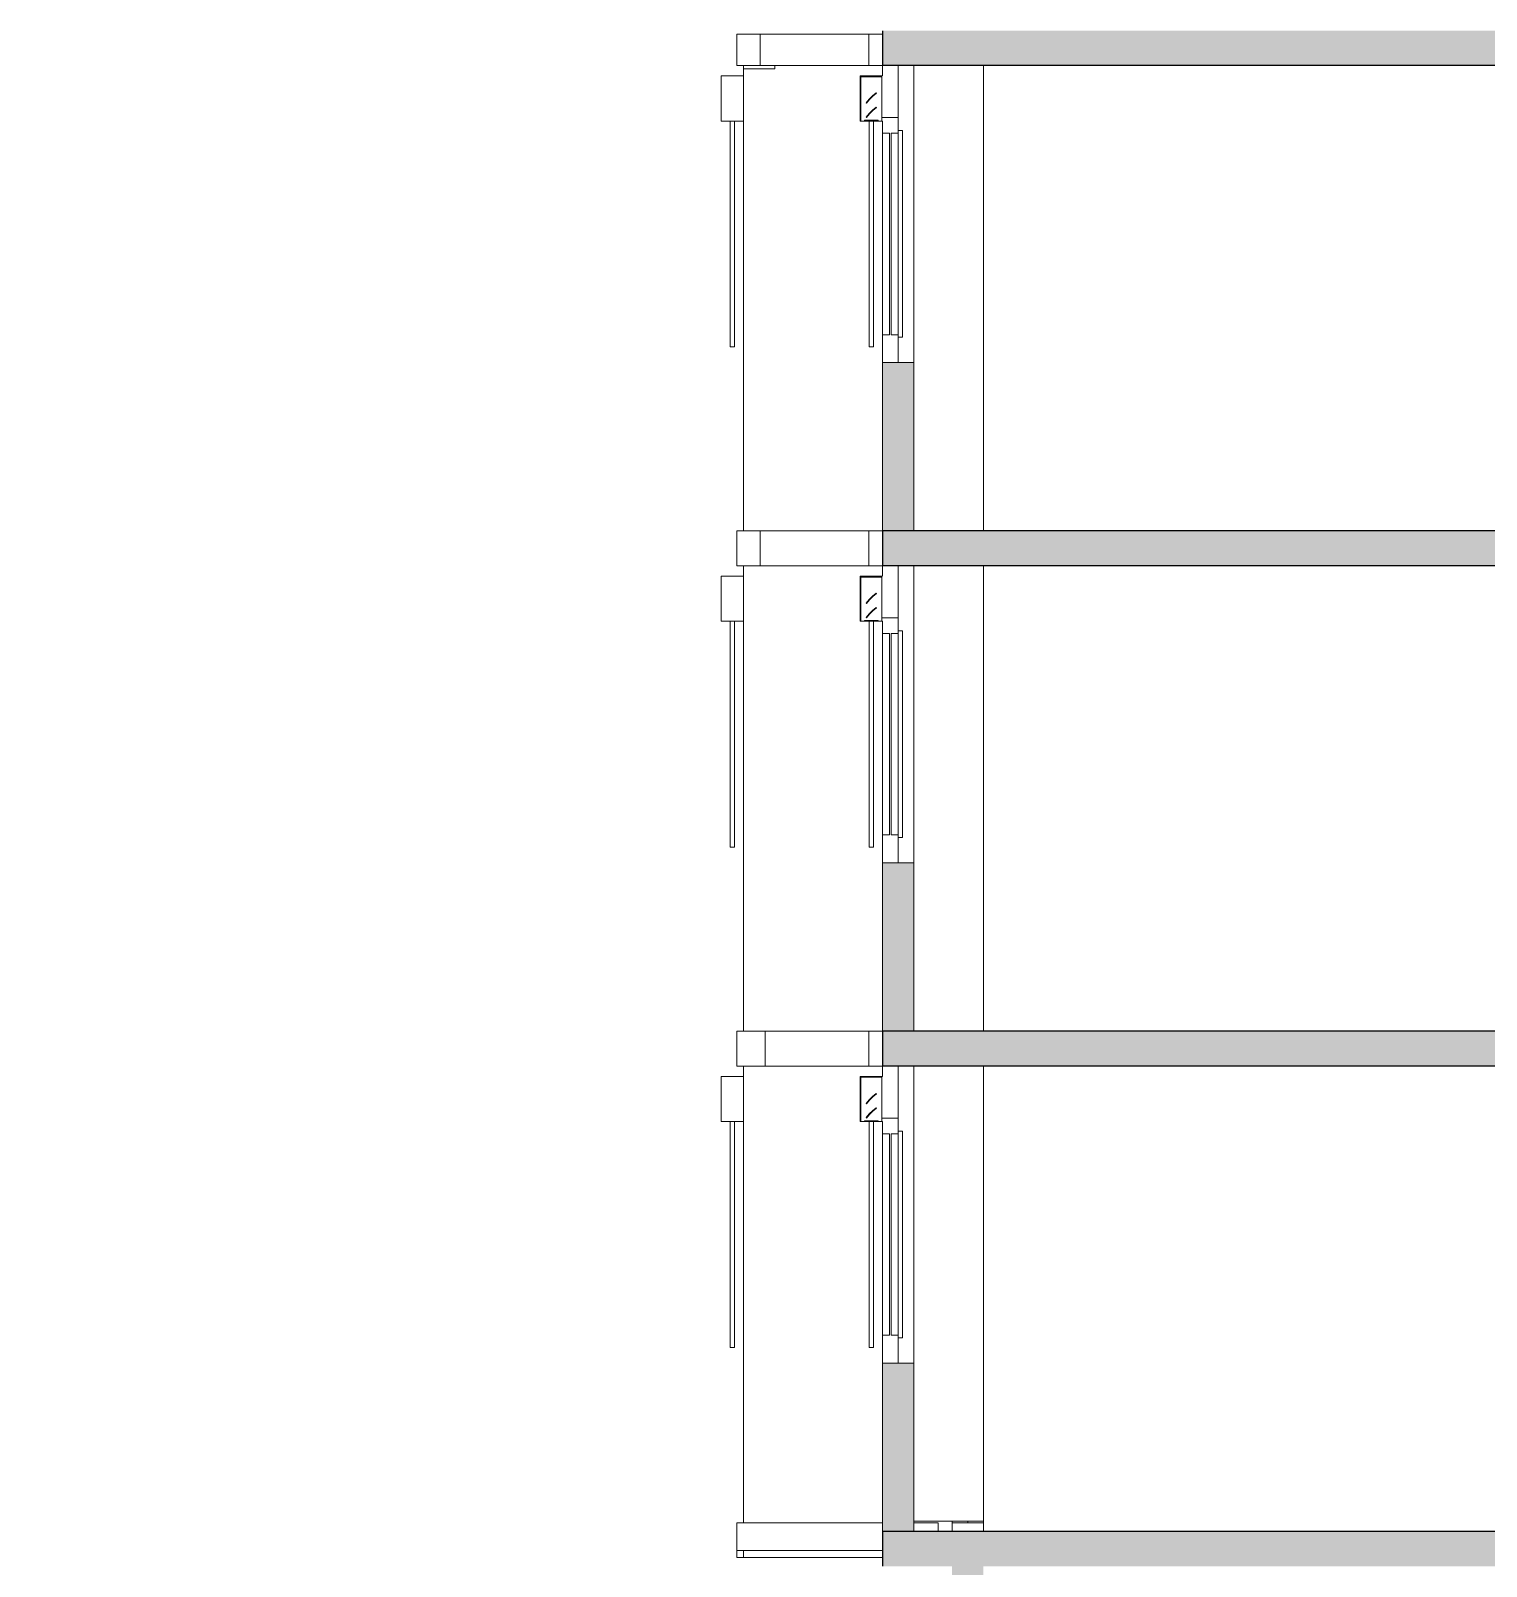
# Model space of a CAD drawing. Header units: metres. Extents: x -4.8 to 35.9, y -7 to 21.5.
# Drawn here: x -4.77 to 3.61, y 2.67 to 11.51 of the extents above; entities that cross this region are included whole.
import ezdxf

# ---------------------------------------------------------------- set-up
doc = ezdxf.new("R2010")
doc.units = ezdxf.units.M
doc.header["$MEASUREMENT"] = 0
doc.set_wipeout_variables(frame=1)
doc.linetypes.add('Wipeout_Contour', pattern=[1, 0, -1])
for name, color, linetype in [('E_Schnitt E RB_1_0', 7, 'Continuous'), ('E_Schnitt E RB_1_110 Wand Aussen', 7, 'Continuous'), ('E_Schnitt E RB_1_210 Decke', 7, 'Continuous')]:
    doc.layers.add(name, color=color, linetype=linetype)

msp = doc.modelspace()

# ---------------------------------------------------------------- wipeouts: each hides what was drawn before it
at = {"color": 254, "linetype": 'Wipeout_Contour', "lineweight": 0, "ltscale": 109.05175}
msp.add_wipeout([(-4.7741, -6.95), (35.8884, -6.95), (35.8884, 21.5), (-4.7741, 21.5)], dxfattribs=at).dxf.layer = 'E_Schnitt E RB_1_0'

# ---------------------------------------------------------------- next in the draw order: hatches: boundary and pattern name
at = {"layer": 'E_Schnitt E RB_1_110 Wand Aussen', "linetype": 'Continuous', "lineweight": 0, "true_color": 0x000000}
for points in [[(0.13, 8.63), (0.31, 8.63), (0.31, 9.6), (0.13, 9.6)], [(0.13, 5.75), (0.31, 5.75), (0.31, 6.72), (0.13, 6.72)], [(0.13, 2.87), (0.31, 2.87), (0.31, 3.84), (0.13, 3.84)], [(0.71, -0.11), (0.71, 2.67), (0.53, 2.67), (0.53, -0.11)]]:
    msp.add_hatch(color=18, dxfattribs=at).paths.add_polyline_path(points)
at = {"layer": 'E_Schnitt E RB_1_210 Decke', "linetype": 'Continuous', "lineweight": 0, "true_color": 0x000000}
for points in [[(0.13, 11.51), (0.13, 11.31), (14.87, 11.31), (14.87, 11.51)], [(0.13, 8.43), (14.87, 8.43), (14.87, 8.63), (0.13, 8.63)], [(0.13, 5.55), (14.87, 5.55), (14.87, 5.75), (0.13, 5.75)], [(0.13, 2.67), (14.87, 2.67), (14.87, 2.87), (0.13, 2.87)]]:
    msp.add_hatch(color=18, dxfattribs=at).paths.add_polyline_path(points)

# ---------------------------------------------------------------- next in the draw order: linework, layer by layer
at = {"layer": 'E_Schnitt E RB_1_110 Wand Aussen', "color": 7, "linetype": 'Continuous', "lineweight": 13, "ltscale": 1000}
for p, q in [((-0.8, 10.99), (-0.8, 11.25)), ((-0.8, 11.25), (-0.67, 11.25)), ((0, 11.25), (0, 10.99)), ((0.13, 11.25), (0, 11.25)), ((0.005, 11.245), (0.005, 10.99)), ((0.125, 11.245), (0.005, 11.245)), ((0.125, 11.245), (0.125, 10.99)), ((0.13, 11.31), (0.13, 11.25)), ((0.22, 11.31), (0.22, 10.92)), ((0.0922, 11.1516), (0.0943, 11.1495)), ((0.0357, 11.095), (0.0378, 11.0929)), ((0.0922, 11.0694), (0.0943, 11.0673)), ((-0.795, 10.99), (-0.8, 10.99)), ((-0.7475, 10.99), (-0.795, 10.99)), ((-0.7225, 10.99), (-0.7475, 10.99)), ((-0.7475, 9.69), (-0.7475, 10.99)), ((-0.675, 10.99), (-0.7225, 10.99)), ((-0.7225, 9.69), (-0.7225, 10.99)), ((-0.67, 10.99), (-0.675, 10.99)), ((0.005, 10.99), (0, 10.99)), ((0.025, 10.99), (0.005, 10.99)), ((0.025, 10.9915), (0.025, 10.99)), ((0.0265, 10.9915), (0.025, 10.9915)), ((0.105, 10.99), (0.025, 10.99)), ((0.0265, 10.9945), (0.0265, 10.9915)), ((0.1035, 10.9945), (0.0265, 10.9945)), ((0.0357, 11.0129), (0.0378, 11.0107)), ((0.0525, 9.69), (0.0525, 10.99)), ((0.0775, 9.69), (0.0775, 10.99)), ((0.1035, 10.9945), (0.1035, 10.9915)), ((0.105, 10.9915), (0.1035, 10.9915)), ((0.105, 10.9915), (0.105, 10.99)), ((0.125, 10.99), (0.105, 10.99)), ((0.13, 10.99), (0.125, 10.99)), ((0.22, 11.01), (0.13, 11.01)), ((0.13, 10.99), (0.13, 10.92)), ((0.13, 9.76), (0.13, 10.92)), ((0.17, 10.92), (0.13, 10.92)), ((0.17, 10.92), (0.17, 9.76)), ((0.18, 10.92), (0.18, 9.76)), ((0.22, 10.92), (0.18, 10.92)), ((0.22, 10.935), (0.245, 10.935)), ((0.22, 9.76), (0.22, 10.92)), ((0.245, 10.935), (0.245, 9.745)), ((0.13, 9.76), (0.13, 9.6)), ((0.17, 9.76), (0.13, 9.76)), ((0.22, 9.76), (0.18, 9.76)), ((0.22, 9.76), (0.22, 9.6)), ((0.22, 9.745), (0.245, 9.745)), ((-0.7225, 9.69), (-0.7475, 9.69)), ((0.0525, 9.69), (0.0775, 9.69)), ((0.13, 8.43), (0.13, 8.37)), ((0.22, 8.43), (0.22, 8.04)), ((-0.8, 8.11), (-0.8, 8.37)), ((-0.8, 8.37), (-0.67, 8.37)), ((0, 8.37), (0, 8.11)), ((0.13, 8.37), (0, 8.37)), ((0.005, 8.365), (0.005, 8.11)), ((0.125, 8.365), (0.005, 8.365)), ((0.125, 8.365), (0.125, 8.11)), ((0.0922, 8.2716), (0.0943, 8.2695)), ((0.0357, 8.215), (0.0378, 8.2129)), ((0.0357, 8.1329), (0.0378, 8.1307)), ((0.0922, 8.1894), (0.0943, 8.1873)), ((-0.795, 8.11), (-0.8, 8.11)), ((-0.7475, 8.11), (-0.795, 8.11)), ((-0.7225, 8.11), (-0.7475, 8.11)), ((-0.7475, 6.81), (-0.7475, 8.11)), ((-0.675, 8.11), (-0.7225, 8.11)), ((-0.7225, 6.81), (-0.7225, 8.11)), ((-0.67, 8.11), (-0.675, 8.11)), ((0.005, 8.11), (0, 8.11)), ((0.025, 8.11), (0.005, 8.11)), ((0.025, 8.1115), (0.025, 8.11)), ((0.0265, 8.1115), (0.025, 8.1115)), ((0.105, 8.11), (0.025, 8.11)), ((0.0265, 8.1145), (0.0265, 8.1115)), ((0.1035, 8.1145), (0.0265, 8.1145)), ((0.0525, 6.81), (0.0525, 8.11)), ((0.0775, 6.81), (0.0775, 8.11)), ((0.1035, 8.1145), (0.1035, 8.1115)), ((0.105, 8.1115), (0.1035, 8.1115)), ((0.105, 8.1115), (0.105, 8.11)), ((0.125, 8.11), (0.105, 8.11)), ((0.13, 8.11), (0.125, 8.11)), ((0.22, 8.13), (0.13, 8.13)), ((0.13, 8.11), (0.13, 8.04)), ((0.22, 8.055), (0.245, 8.055)), ((0.245, 8.055), (0.245, 6.865)), ((0.13, 6.88), (0.13, 8.04)), ((0.17, 8.04), (0.13, 8.04)), ((0.17, 8.04), (0.17, 6.88)), ((0.18, 8.04), (0.18, 6.88)), ((0.22, 8.04), (0.18, 8.04)), ((0.22, 6.88), (0.22, 8.04)), ((-0.7225, 6.81), (-0.7475, 6.81)), ((0.0525, 6.81), (0.0775, 6.81)), ((0.13, 6.88), (0.13, 6.72)), ((0.17, 6.88), (0.13, 6.88)), ((0.22, 6.88), (0.18, 6.88)), ((0.22, 6.88), (0.22, 6.72)), ((0.22, 6.865), (0.245, 6.865)), ((-0.8, 5.23), (-0.8, 5.49)), ((-0.8, 5.49), (-0.67, 5.49)), ((0, 5.49), (0, 5.23)), ((0.13, 5.49), (0, 5.49)), ((0.005, 5.485), (0.005, 5.23)), ((0.125, 5.485), (0.005, 5.485)), ((0.125, 5.485), (0.125, 5.23)), ((0.13, 5.55), (0.13, 5.49)), ((0.22, 5.55), (0.22, 5.16)), ((0.0357, 5.335), (0.0378, 5.3329)), ((0.0922, 5.3916), (0.0943, 5.3895)), ((0.0922, 5.3094), (0.0943, 5.3073)), ((-0.795, 5.23), (-0.8, 5.23)), ((-0.7475, 5.23), (-0.795, 5.23)), ((-0.7225, 5.23), (-0.7475, 5.23)), ((-0.7475, 3.93), (-0.7475, 5.23)), ((-0.675, 5.23), (-0.7225, 5.23)), ((-0.7225, 3.93), (-0.7225, 5.23)), ((-0.67, 5.23), (-0.675, 5.23)), ((0.005, 5.23), (0, 5.23)), ((0.025, 5.23), (0.005, 5.23)), ((0.025, 5.2315), (0.025, 5.23)), ((0.0265, 5.2315), (0.025, 5.2315)), ((0.105, 5.23), (0.025, 5.23)), ((0.0265, 5.2345), (0.0265, 5.2315)), ((0.1035, 5.2345), (0.0265, 5.2345)), ((0.0357, 5.2529), (0.0378, 5.2507)), ((0.0525, 3.93), (0.0525, 5.23)), ((0.0775, 3.93), (0.0775, 5.23)), ((0.1035, 5.2345), (0.1035, 5.2315)), ((0.105, 5.2315), (0.1035, 5.2315)), ((0.105, 5.2315), (0.105, 5.23)), ((0.125, 5.23), (0.105, 5.23)), ((0.13, 5.23), (0.125, 5.23)), ((0.22, 5.25), (0.13, 5.25)), ((0.13, 5.23), (0.13, 5.16)), ((0.13, 4), (0.13, 5.16)), ((0.17, 5.16), (0.13, 5.16)), ((0.17, 5.16), (0.17, 4)), ((0.18, 5.16), (0.18, 4)), ((0.22, 5.16), (0.18, 5.16)), ((0.22, 5.175), (0.245, 5.175)), ((0.22, 4), (0.22, 5.16)), ((0.245, 5.175), (0.245, 3.985)), ((0.13, 4), (0.13, 3.84)), ((0.17, 4), (0.13, 4)), ((0.22, 4), (0.18, 4)), ((0.22, 4), (0.22, 3.84)), ((0.22, 3.985), (0.245, 3.985)), ((-0.7225, 3.93), (-0.7475, 3.93)), ((0.0525, 3.93), (0.0775, 3.93)), ((0.53, 2.92), (0.53, 2.9306)), ((0.53, 2.92), (0.62, 2.92)), ((0.62, 2.92), (0.62, 2.9306))]:
    msp.add_line(p, q, dxfattribs=at)
at = {"layer": 'E_Schnitt E RB_1_110 Wand Aussen', "color": 7, "linetype": 'Continuous', "lineweight": 18, "ltscale": 1000}
for p, q in [((-0.67, 11.29), (-0.67, 11.31)), ((-0.67, 11.29), (-0.67, 8.63)), ((-0.67, 11.29), (-0.49, 11.29)), ((-0.49, 11.31), (-0.49, 11.29)), ((0.31, 11.31), (0.31, 9.6)), ((0.71, 11.31), (0.71, 8.63)), ((0.13, 9.6), (0.13, 8.63)), ((0.31, 9.6), (0.31, 8.63)), ((-0.67, 8.43), (-0.67, 5.75)), ((0.31, 8.43), (0.31, 6.72)), ((0.71, 8.43), (0.71, 5.75)), ((0.13, 6.72), (0.13, 5.75)), ((0.31, 6.72), (0.31, 5.75)), ((-0.67, 5.55), (-0.67, 2.92)), ((0.31, 5.55), (0.31, 3.84)), ((0.71, 5.55), (0.71, 2.9306)), ((0.13, 3.84), (0.13, 2.87)), ((0.31, 3.84), (0.31, 2.87)), ((0.53, 2.9306), (0.31, 2.9306)), ((0.71, 2.9306), (0.53, 2.9306)), ((0.53, 2.87), (0.53, 2.92)), ((0.71, 2.92), (0.62, 2.92)), ((0.71, 2.9306), (0.71, 2.92)), ((0.71, 2.92), (0.71, 2.87))]:
    msp.add_line(p, q, dxfattribs=at)
at = {"layer": 'E_Schnitt E RB_1_110 Wand Aussen', "color": 7, "linetype": 'Continuous', "lineweight": 13, "ltscale": 1000, "flags": 128}
for points in [[(0.0922, 11.1516), (0.0712, 11.1349), (0.0524, 11.116), (0.0357, 11.095)], [(0.0943, 11.1495), (0.0734, 11.1327), (0.0545, 11.1139), (0.0378, 11.0929)], [(0.0922, 11.0694), (0.0712, 11.0527), (0.0524, 11.0338), (0.0357, 11.0129)], [(0.0943, 11.0673), (0.0734, 11.0506), (0.0545, 11.0317), (0.0378, 11.0107)], [(0.0922, 8.2716), (0.0712, 8.2549), (0.0524, 8.236), (0.0357, 8.215)], [(0.0943, 8.2695), (0.0734, 8.2527), (0.0545, 8.2339), (0.0378, 8.2129)], [(0.0922, 8.1894), (0.0712, 8.1727), (0.0524, 8.1538), (0.0357, 8.1329)], [(0.0943, 8.1873), (0.0734, 8.1706), (0.0545, 8.1517), (0.0378, 8.1307)], [(0.0922, 5.3916), (0.0712, 5.3749), (0.0524, 5.356), (0.0357, 5.335)], [(0.0922, 5.3094), (0.0712, 5.2927), (0.0524, 5.2738), (0.0357, 5.2529)], [(0.0943, 5.3895), (0.0734, 5.3727), (0.0545, 5.3539), (0.0378, 5.3329)], [(0.0943, 5.3073), (0.0734, 5.2906), (0.0545, 5.2717), (0.0378, 5.2507)]]:
    msp.add_lwpolyline(points, dxfattribs=at)
at = {"layer": 'E_Schnitt E RB_1_110 Wand Aussen', "color": 7, "linetype": 'Continuous', "lineweight": 18, "ltscale": 1000, "flags": 128}
for points in [[(0.31, 9.6), (0.22, 9.6), (0.13, 9.6)], [(0.31, 6.72), (0.22, 6.72), (0.13, 6.72)], [(0.31, 3.84), (0.22, 3.84), (0.13, 3.84)]]:
    msp.add_lwpolyline(points, dxfattribs=at)
at = {"layer": 'E_Schnitt E RB_1_210 Decke', "color": 7, "linetype": 'Continuous', "lineweight": 25, "ltscale": 1000}
for p, q in [((0.13, 11.51), (0.13, 11.31)), ((0.13, 8.63), (0.13, 8.43)), ((0.31, 8.63), (0.13, 8.63)), ((6.045, 8.63), (0.31, 8.63)), ((0.13, 5.75), (0.13, 5.55)), ((0.31, 5.75), (0.13, 5.75)), ((6.045, 5.75), (0.31, 5.75)), ((0.13, 2.87), (0.13, 2.67)), ((0.31, 2.87), (0.13, 2.87)), ((6.045, 2.87), (0.31, 2.87))]:
    msp.add_line(p, q, dxfattribs=at)
at = {"layer": 'E_Schnitt E RB_1_210 Decke', "color": 7, "linetype": 'Continuous', "lineweight": 13, "ltscale": 1000}
for p, q in [((-0.71, 11.31), (-0.71, 11.49)), ((-0.71, 11.49), (-0.5757, 11.49)), ((-0.5757, 11.31), (-0.5757, 11.49)), ((-0.5757, 11.49), (0.05, 11.49)), ((0.05, 11.49), (0.13, 11.49)), ((0.05, 11.31), (0.05, 11.49)), ((-0.71, 11.31), (-0.5757, 11.31)), ((-0.5757, 11.31), (0.05, 11.31)), ((0.05, 11.31), (0.13, 11.31)), ((-0.71, 8.43), (-0.71, 8.63)), ((-0.71, 8.63), (-0.5758, 8.63)), ((-0.5758, 8.43), (-0.5758, 8.63)), ((-0.5758, 8.63), (0.05, 8.63)), ((0.05, 8.63), (0.13, 8.63)), ((0.05, 8.43), (0.05, 8.63)), ((-0.71, 8.43), (-0.5758, 8.43)), ((-0.5758, 8.43), (0.05, 8.43)), ((0.05, 8.43), (0.13, 8.43)), ((-0.71, 5.75), (-0.5735, 5.75)), ((-0.71, 5.55), (-0.71, 5.75)), ((-0.5735, 5.75), (0.05, 5.75)), ((-0.546, 5.75), (-0.5458, 5.75)), ((-0.5458, 5.75), (-0.546, 5.55)), ((-0.5458, 5.55), (-0.5458, 5.75)), ((0.05, 5.75), (0.13, 5.75)), ((0.05, 5.55), (0.05, 5.75)), ((-0.71, 5.55), (-0.5735, 5.55)), ((-0.5735, 5.55), (-0.546, 5.55)), ((-0.546, 5.55), (0.05, 5.55)), ((-0.546, 5.55), (-0.5458, 5.55)), ((0.05, 5.55), (0.13, 5.55)), ((-0.71, 2.76), (-0.71, 2.92)), ((-0.71, 2.92), (0.13, 2.92)), ((0.31, 2.92), (0.45, 2.92)), ((0.45, 2.87), (0.45, 2.92)), ((-0.71, 2.76), (0.13, 2.76)), ((-0.71, 2.72), (-0.71, 2.76)), ((-0.67, 2.72), (-0.67, 2.76)), ((-0.71, 2.72), (-0.67, 2.72)), ((-0.67, 2.72), (0.13, 2.72))]:
    msp.add_line(p, q, dxfattribs=at)
at = {"layer": 'E_Schnitt E RB_1_210 Decke', "color": 7, "linetype": 'Continuous', "lineweight": 25, "ltscale": 1000, "flags": 128}
for points in [[(6.045, 11.31), (0.22, 11.31), (0.13, 11.31)], [(6.045, 8.43), (0.22, 8.43), (0.13, 8.43)], [(6.045, 5.55), (0.22, 5.55), (0.13, 5.55)]]:
    msp.add_lwpolyline(points, dxfattribs=at)

doc.saveas('drawing.dxf')
